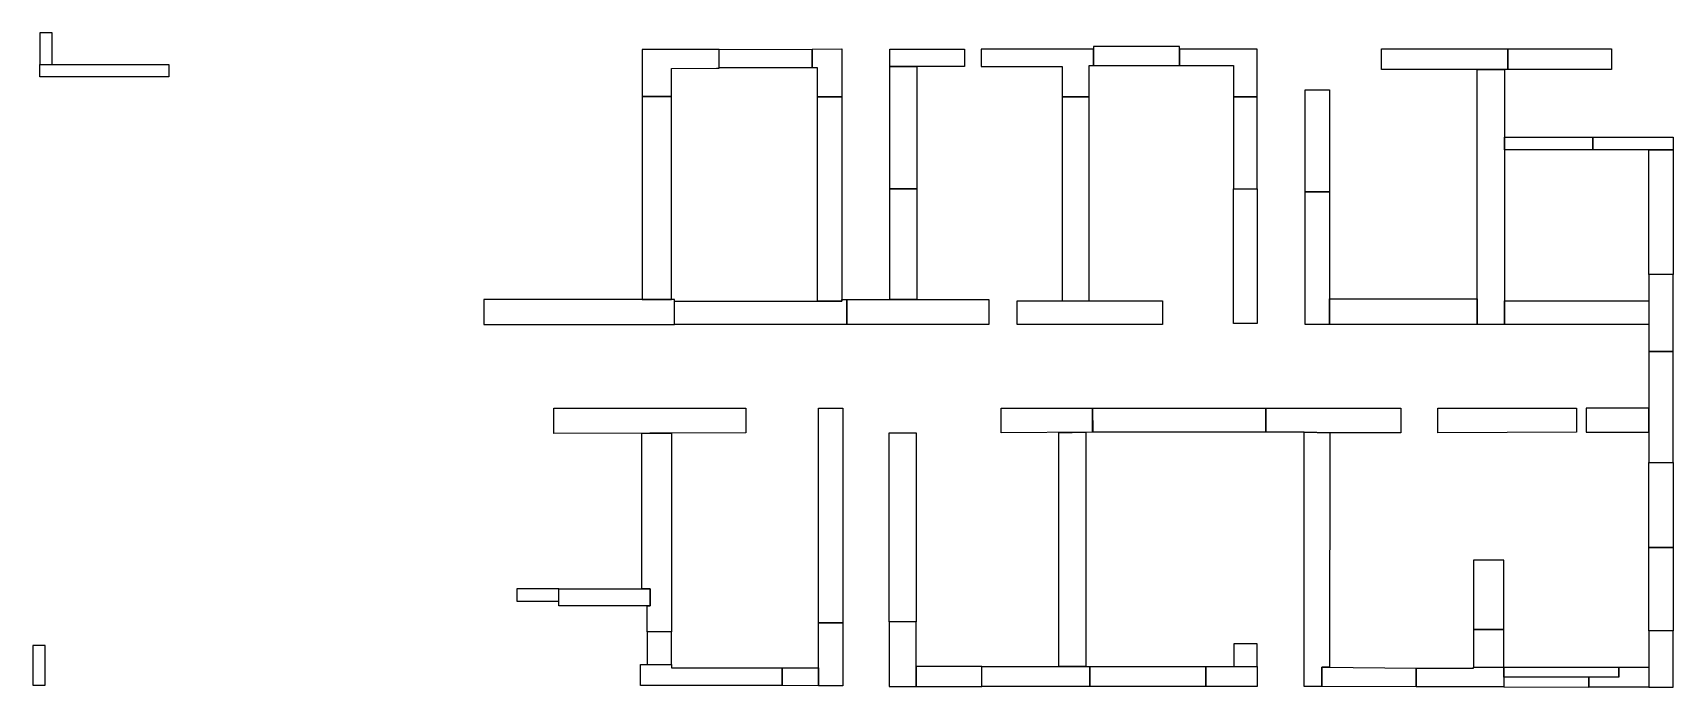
# Model space of a CAD drawing. Header units: inches. Extents: x 24 to 2529, y 5 to 1004.
import ezdxf

# ---------------------------------------------------------------- set-up
doc = ezdxf.new("R2010")
doc.units = ezdxf.units.IN
doc.header["$MEASUREMENT"] = 0
doc.layers.add('wall block', color=7, linetype='Continuous')

# ---------------------------------------------------------------- blocks, each defined once
blk = doc.blocks.new('5712A')
at = {"layer": 'wall block', "flags": 128}
blk.add_lwpolyline([(-327.4, 552.3), (-327.4, 590.5), (-618.5, 590.5), (-618.5, 552.3), (-327.4, 552.3)], dxfattribs=at)
blk = doc.blocks.new('5712B')
at = {"layer": 'wall block'}
blk.add_lwpolyline([(-327.4, 588), (-72.3, 588), (-72.3, 590.5), (-64.4, 590.5), (-64.4, 552.3), (-327.4, 552.3)], close=True, dxfattribs=at)
blk = doc.blocks.new('5732A')
at = {"layer": 'wall block', "flags": 128}
blk.add_lwpolyline([(195.7, 552.3), (195.7, 588.7), (417.5, 588.7), (417.5, 552.3), (195.7, 552.3)], dxfattribs=at)
blk = doc.blocks.new('5712C')
at = {"layer": 'wall block', "flags": 128}
blk.add_lwpolyline([(-64.4, 590.5), (152.4, 590.5), (152.4, 552.3), (-64.4, 552.3), (-64.4, 590.5)], dxfattribs=at)
blk = doc.blocks.new('5721B')
at = {"layer": 'wall block', "flags": 128}
blk.add_lwpolyline([(525.9, 759.8), (561.9, 759.8), (561.9, 554.2), (525.9, 554.2), (525.9, 759.8)], dxfattribs=at)
blk = doc.blocks.new('5721A')
at = {"layer": 'wall block', "flags": 128}
blk.add_lwpolyline([(561.9, 759.8), (561.9, 900), (525.9, 900), (525.9, 759.8), (561.9, 759.8)], dxfattribs=at)
blk = doc.blocks.new('5703C')
at = {"layer": 'wall block', "flags": 128}
blk.add_lwpolyline([(443.3, 972.9), (443.3, 947.9), (525.9, 947.9), (525.9, 900), (561.9, 900), (561.9, 972.9), (443.3, 972.9)], dxfattribs=at)
blk = doc.blocks.new('5703B')
at = {"layer": 'wall block', "flags": 128}
blk.add_lwpolyline([(311.9, 976.9), (311.9, 947.9), (443.3, 947.9), (443.3, 976.9), (311.9, 976.9)], dxfattribs=at)
blk = doc.blocks.new('5703A')
at = {"layer": 'wall block', "flags": 128}
blk.add_lwpolyline([(305.4, 900), (305.4, 947.9), (311.9, 947.9), (311.9, 972.9), (140.4, 972.9), (140.4, 946.1), (264.2, 946.1), (264.2, 900), (305.4, 900)], dxfattribs=at)
blk = doc.blocks.new('5702A')
at = {"layer": 'wall block', "flags": 128}
blk.add_lwpolyline([(1.1, 972.9), (114.9, 972.9), (114.9, 946.1), (1.1, 946.1), (1.1, 972.9)], dxfattribs=at)
blk = doc.blocks.new('5717A')
at = {"layer": 'wall block', "flags": 128}
blk.add_lwpolyline([(42.4, 759.6), (1.1, 759.6), (1.1, 946.1), (42.4, 946.1), (42.4, 759.6)], dxfattribs=at)
blk = doc.blocks.new('5717B')
at = {"layer": 'wall block', "flags": 128}
blk.add_lwpolyline([(1.1, 759.6), (42.4, 759.6), (42.4, 590.5), (1.1, 590.5), (1.1, 759.6)], dxfattribs=at)
blk = doc.blocks.new('5714A')
at = {"layer": 'wall block', "flags": 128}
blk.add_lwpolyline([(-109.2, 588), (-109.2, 900.1), (-72.3, 900.1), (-72.3, 588), (-109.2, 588)], dxfattribs=at)
blk = doc.blocks.new('5701C')
at = {"layer": 'wall block', "flags": 128}
blk.add_lwpolyline([(-117.4, 972.9), (-72.3, 973.1), (-72.3, 900.1), (-109.2, 900.1), (-109.2, 944.3), (-117.4, 944.2), (-117.4, 972.9)], dxfattribs=at)
blk = doc.blocks.new('5719A')
at = {"layer": 'wall block', "flags": 128}
blk.add_lwpolyline([(264.2, 900), (264.2, 588.7), (305.4, 588.7), (305.4, 900), (264.2, 900)], dxfattribs=at)
blk = doc.blocks.new('5701B')
at = {"layer": 'wall block'}
blk.add_line((-117.4, 972.9), (-117.4, 944.2), dxfattribs=at)
at = {"layer": 'wall block', "flags": 128}
blk.add_lwpolyline([(-117.4, 944.2), (-259.7, 944.2), (-259.7, 972.3), (-117.4, 972.9)], dxfattribs=at)
blk = doc.blocks.new('5701A')
at = {"layer": 'wall block', "flags": 128}
blk.add_lwpolyline([(-259.7, 944.2), (-259.7, 972.3), (-376.8, 972.3), (-376.8, 900.3), (-332.2, 900.3), (-332.2, 943.4), (-263.5, 943.7), (-259.7, 943.7), (-259.7, 972.3)], dxfattribs=at)
blk = doc.blocks.new('5713A')
at = {"layer": 'wall block', "flags": 128}
blk.add_lwpolyline([(-376.8, 900.3), (-376.8, 590.5), (-332.2, 590.5), (-332.2, 900.3), (-376.8, 900.3)], dxfattribs=at)
blk = doc.blocks.new('5723B')
at = {"layer": 'wall block', "flags": 128}
blk.add_lwpolyline([(635.3, 552.3), (635.3, 755.1), (672.3, 755.1), (672.3, 552.3), (635.3, 552.3)], dxfattribs=at)
blk = doc.blocks.new('5723A')
at = {"layer": 'wall block', "flags": 128}
blk.add_lwpolyline([(635.3, 755.1), (635.3, 910.7), (672.3, 910.7), (672.3, 755.1), (635.3, 755.1)], dxfattribs=at)
blk = doc.blocks.new('5704A')
at = {"layer": 'wall block', "flags": 128}
blk.add_lwpolyline([(944.8, 973.1), (944.8, 941.9), (751.6, 941.9), (751.6, 973.1), (944.8, 973.1)], dxfattribs=at)
blk = doc.blocks.new('5727A')
at = {"layer": 'wall block', "flags": 128}
blk.add_lwpolyline([(897.8, 591.5), (897.8, 941.9), (939.6, 941.9), (939.6, 552.3), (897.8, 552.3), (897.8, 591.5)], dxfattribs=at)
blk = doc.blocks.new('5704B')
at = {"layer": 'wall block', "flags": 128}
blk.add_lwpolyline([(944.8, 973.1), (1103, 973.1), (1103, 941.9), (944.8, 941.9), (944.8, 973.1)], dxfattribs=at)
blk = doc.blocks.new('5729A')
at = {"layer": 'wall block', "flags": 128}
blk.add_lwpolyline([(939.6, 838.5), (1074.4, 838.5), (1074.4, 819.3), (939.6, 819.3), (939.6, 838.5)], dxfattribs=at)
blk = doc.blocks.new('5729B')
at = {"layer": 'wall block', "flags": 128}
blk.add_lwpolyline([(1074.4, 838.5), (1197.1, 838.5), (1197.1, 819.3), (1074.4, 819.3), (1074.4, 838.5)], dxfattribs=at)
blk = doc.blocks.new('5705A')
at = {"layer": 'wall block', "flags": 128}
blk.add_lwpolyline([(1160.1, 819.3), (1196.8, 819.2), (1196.8, 628.7), (1160.1, 628.7), (1160.1, 819.3)], dxfattribs=at)
blk = doc.blocks.new('5705B')
at = {"layer": 'wall block', "flags": 128}
blk.add_lwpolyline([(1160.1, 628.7), (1160.1, 511.3), (1197.1, 511.3), (1197.1, 628.7), (1160.1, 628.7)], dxfattribs=at)
blk = doc.blocks.new('5725B')
at = {"layer": 'wall block'}
blk.add_lwpolyline([(939.6, 552.3), (939.6, 588.7), (1160.1, 588.7), (1160.1, 552.3)], close=True, dxfattribs=at)
blk = doc.blocks.new('5725A')
at = {"layer": 'wall block', "flags": 128}
blk.add_lwpolyline([(672.3, 591.5), (897.8, 591.5), (897.8, 552.3), (672.3, 552.3), (672.3, 591.5)], dxfattribs=at)
blk = doc.blocks.new('5705C')
at = {"layer": 'wall block', "flags": 128}
blk.add_lwpolyline([(1160.1, 511.3), (1160.1, 341.7), (1197.1, 341.7), (1197.1, 511.3), (1160.1, 511.3)], dxfattribs=at)
blk = doc.blocks.new('5705D')
at = {"layer": 'wall block', "flags": 128}
blk.add_lwpolyline([(1197.1, 341.7), (1197.1, 212.1), (1160, 212.1), (1160, 341.7), (1197.1, 341.7)], dxfattribs=at)
blk = doc.blocks.new('5705E')
at = {"layer": 'wall block', "flags": 128}
blk.add_lwpolyline([(1197.1, 212.1), (1197.1, 84.8), (1160, 84.8), (1160, 212.1), (1197.1, 212.1)], dxfattribs=at)
blk = doc.blocks.new('5705F')
at = {"layer": 'wall block', "flags": 128}
blk.add_lwpolyline([(1160, 84.8), (1159.8, -1.1), (1197.1, -1.1), (1197.1, 84.8), (1160, 84.8)], dxfattribs=at)
blk = doc.blocks.new('5706D')
at = {"layer": 'wall block'}
blk.add_line((1114, 14.2), (1114, 29.5), dxfattribs=at)
at = {"layer": 'wall block', "flags": 128}
blk.add_lwpolyline([(1114, 29.5), (1159.9, 29.5), (1159.8, -1.1), (1068.1, -0.9)], dxfattribs=at)
at = {"layer": 'wall block'}
blk.add_lwpolyline([(1114, 14.2), (1068.1, 14.2), (1068.1, -0.9)], dxfattribs=at)
blk = doc.blocks.new('5706C')
at = {"layer": 'wall block', "flags": 128}
blk.add_lwpolyline([(938.3, 14.2), (938.3, -0.7), (1068.1, -0.9), (1068.1, 14.2), (938.3, 14.2)], dxfattribs=at)
blk = doc.blocks.new('5731A')
at = {"layer": 'wall block', "flags": 128}
blk.add_lwpolyline([(1160.1, 424.7), (1064, 424.7), (1064, 388.4), (1160.1, 388.4), (1160.1, 424.7)], dxfattribs=at)
blk = doc.blocks.new('5726A')
at = {"layer": 'wall block', "flags": 128}
blk.add_lwpolyline([(1049.2, 388.4), (837.6, 387.3), (837.6, 424.7), (1049.2, 424.7), (1049.2, 388.4)], dxfattribs=at)
blk = doc.blocks.new('5728A')
at = {"layer": 'wall block', "flags": 128}
blk.add_lwpolyline([(892.4, 86.8), (938.3, 86.8), (938.3, 193), (892.4, 193), (892.4, 86.8)], dxfattribs=at)
blk = doc.blocks.new('5728B')
at = {"layer": 'wall block', "flags": 128}
blk.add_lwpolyline([(892.4, 86.8), (892.2, 29.5), (938.3, 29.5), (938.3, 86.8), (892.4, 86.9)], dxfattribs=at)
blk = doc.blocks.new('5706B')
at = {"layer": 'wall block', "flags": 128}
blk.add_lwpolyline([(938.3, -0.7), (804.6, -0.4), (804.6, 28.1), (892.4, 28.1), (892.4, 29.5), (938.3, 29.5), (938.3, -0.7)], dxfattribs=at)
blk = doc.blocks.new('5706A')
at = {"layer": 'wall block', "flags": 128}
blk.add_lwpolyline([(804.6, -0.4), (660.5, -0.1), (660.5, 29.3), (804.6, 28.1), (804.6, -0.4)], dxfattribs=at)
blk = doc.blocks.new('5724A')
at = {"layer": 'wall block', "flags": 128}
blk.add_lwpolyline([(660.5, -0.1), (633.6, -0.1), (633.6, 388.2), (672.6, 387.3), (672.5, 29.3), (660.5, 29.3), (660.5, -0.1)], dxfattribs=at)
blk = doc.blocks.new('5718C')
at = {"layer": 'wall block', "flags": 128}
blk.add_lwpolyline([(781.3, 387.3), (672.6, 387.3), (633.6, 388.2), (575.3, 388.2), (575.3, 424.7), (781.3, 424.7), (781.3, 387.3)], dxfattribs=at)
blk = doc.blocks.new('5718B')
at = {"layer": 'wall block', "flags": 128}
blk.add_lwpolyline([(575.3, 388.2), (310.7, 388), (310.7, 424.7), (575.3, 424.7), (575.3, 388.2)], dxfattribs=at)
blk = doc.blocks.new('5722B')
at = {"layer": 'wall block', "flags": 128}
blk.add_lwpolyline([(526.5, 64.9), (526.5, 30.5), (562, 30.5), (562, 64.9), (526.5, 64.9)], dxfattribs=at)
blk = doc.blocks.new('5707D')
at = {"layer": 'wall block', "flags": 128}
blk.add_lwpolyline([(483.5, 0), (483.5, 30.5), (562, 30.5), (562, 0), (483.5, 0)], dxfattribs=at)
blk = doc.blocks.new('5707C')
at = {"layer": 'wall block', "flags": 128}
blk.add_lwpolyline([(306.5, 0), (306.5, 30.5), (483.5, 30.5), (483.5, 0)], close=True, dxfattribs=at)
blk = doc.blocks.new('5707B')
at = {"layer": 'wall block', "flags": 128}
blk.add_lwpolyline([(141.8, 0), (141.8, 30.3), (306.5, 30.5), (306.5, 0)], close=True, dxfattribs=at)
blk = doc.blocks.new('5720A')
at = {"layer": 'wall block', "flags": 128}
blk.add_lwpolyline([(259.3, 30.4), (259.3, 387.1), (300.5, 388), (300.5, 30.5), (259.3, 30.4)], dxfattribs=at)
blk = doc.blocks.new('5718A')
at = {"layer": 'wall block', "flags": 128}
blk.add_lwpolyline([(171.2, 387.1), (171.2, 424.8), (310.7, 424.7), (310.8, 388), (171.2, 387.1)], dxfattribs=at)
blk = doc.blocks.new('5716B')
at = {"layer": 'wall block', "flags": 128}
blk.add_lwpolyline([(41.2, 98.9), (0, 98.9), (0, 0), (41.2, 0), (41.2, 98.9)], dxfattribs=at)
blk = doc.blocks.new('5707A')
at = {"layer": 'wall block', "flags": 128}
blk.add_lwpolyline([(141.8, 30.3), (41.2, 30.3), (41.2, 0), (141.8, 0), (141.8, 30.3)], dxfattribs=at)
blk = doc.blocks.new('5711A')
at = {"layer": 'wall block', "flags": 128}
blk.add_lwpolyline([(-511.8, 386.3), (-511.8, 424.8), (-218.6, 424.8), (-218.6, 387.3), (-511.8, 386.3)], dxfattribs=at)
blk = doc.blocks.new('5715A')
at = {"layer": 'wall block', "flags": 128}
blk.add_lwpolyline([(-107.9, 387.3), (-107.9, 424.8), (-70.9, 424.8), (-70.9, 96.9), (-107.9, 96.9), (-107.9, 387.3)], dxfattribs=at)
blk = doc.blocks.new('5716A')
at = {"layer": 'wall block', "flags": 128}
blk.add_lwpolyline([(41.2, 98.9), (0, 98.9), (0, 387.1), (41.2, 387.1), (41.2, 98.9), (0, 98.9)], dxfattribs=at)
blk = doc.blocks.new('5715B')
at = {"layer": 'wall block', "flags": 128}
blk.add_lwpolyline([(-70.9, 96.9), (-70.9, 1.1), (-107.9, 1.1), (-107.9, 96.9), (-70.9, 96.9)], dxfattribs=at)
blk = doc.blocks.new('5708B')
at = {"layer": 'wall block', "flags": 128}
blk.add_lwpolyline([(-163.2, 1.3), (-163.2, 28.3), (-107.9, 28.3), (-107.9, 1.1)], close=True, dxfattribs=at)
blk = doc.blocks.new('5710B')
at = {"layer": 'wall block', "flags": 128}
blk.add_lwpolyline([(-332.2, 83.3), (-369.2, 83.3), (-369.2, 33.7), (-332.2, 33.7), (-332.2, 83.3)], dxfattribs=at)
blk = doc.blocks.new('5708A')
at = {"layer": 'wall block', "flags": 128}
blk.add_lwpolyline([(-379.8, 1.7), (-379.8, 33.7), (-332.2, 33.7), (-332.2, 28.6), (-163.2, 28.3), (-163.2, 1.3)], close=True, dxfattribs=at)
blk = doc.blocks.new('5710A')
at = {"layer": 'wall block', "flags": 128}
blk.add_lwpolyline([(-369.2, 83.3), (-369.2, 123.3), (-365, 123.3), (-365, 149), (-377.7, 149), (-377.7, 386.8), (-332.2, 386.9), (-332.2, 83.3), (-369.2, 83.3)], dxfattribs=at)
blk = doc.blocks.new('5709A')
at = {"layer": 'wall block', "flags": 128}
blk.add_lwpolyline([(-504, 131.1), (-504, 149), (-568.3, 149), (-568.3, 130), (-504, 130), (-504, 131.2)], dxfattribs=at)
blk = doc.blocks.new('5709B')
at = {"layer": 'wall block', "flags": 128}
blk.add_lwpolyline([(-504, 149), (-365, 149), (-365, 123.3), (-504, 123.3), (-504, 149)], dxfattribs=at)
blk = doc.blocks.new('5735A')
at = {"layer": 'wall block', "flags": 128}
blk.add_lwpolyline([(-1307.3, 24.1), (-1307.3, 2.1), (-1288.3, 2.1), (-1288.3, 62.4), (-1307.3, 62.4), (-1307.3, 24.1)], dxfattribs=at)
blk = doc.blocks.new('5740A')
at = {"layer": 'wall block', "flags": 128}
blk.add_lwpolyline([(-1296.5, 997.7), (-1296.5, 949.3), (-1278, 949.3), (-1278, 997.7), (-1296.5, 997.7)], dxfattribs=at)
blk = doc.blocks.new('5730A')
blk.add_lwpolyline([(2269.8, 36), (2445.4, 36), (2445.4, 20.7), (2269.8, 20.7)], close=True)
blk = doc.blocks.new('5740B')
blk.add_lwpolyline([(35, 955.7), (232, 955.7), (232, 936.9), (35, 936.9)], close=True)

msp = doc.modelspace()

# ---------------------------------------------------------------- block references
for name in ['5740B', '5730A']:
    msp.add_blockref(name, (0, 0))
at = {"layer": 'wall block'}
for name in ['5740A', '5701A', '5701B', '5701C', '5702A', '5703A', '5703B', '5703C', '5704A', '5704B', '5717A', '5727A', '5713A', '5714A', '5719A', '5721A', '5723A', '5729A', '5729B', '5705A', '5717B', '5721B', '5723B', '5705B', '5712A', '5712B', '5712C', '5732A', '5725A', '5725B', '5705C', '5711A', '5715A', '5715A', '5718A', '5718B', '5718C', '5726A', '5731A', '5710A', '5716A', '5720A', '5724A', '5705D', '5705E', '5728A', '5709A', '5709B', '5715B', '5716B', '5710B', '5710B', '5728B', '5705F', '5735A', '5722B', '5708A', '5708B', '5707A', '5707B', '5707C', '5707D', '5706A', '5706B', '5706D', '5706C']:
    msp.add_blockref(name, (1331.5, 6.4), dxfattribs=at)

doc.saveas('drawing.dxf')
